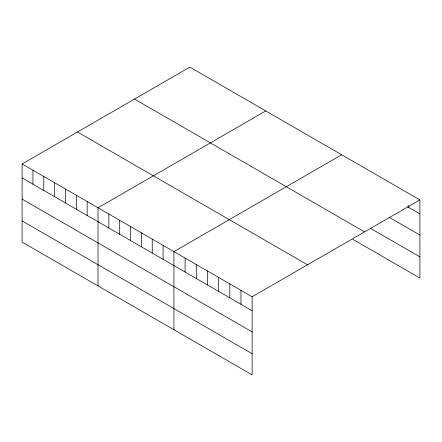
<?xml version="1.0" encoding="UTF-8"?>
<svg xmlns="http://www.w3.org/2000/svg" width="442" height="442" viewBox="0 0 442 442"><rect width="100%" height="100%" fill="white"/><g stroke="black" fill="none" stroke-linecap="round" stroke-linejoin="round"><path stroke-width="0.66" d="M22.1 163.96L252.144 296.77L252.144 374.893L22.1 242.083L22.1 163.96L189.856 67.107L419.9 199.917L419.9 278.04L352.86 239.337M265.769 110.931L98.014 207.784L98.014 285.908M341.688 154.761L173.927 251.614L173.927 329.738M252.144 296.77L419.9 199.917M407.552 206.762L419.9 213.889M389.319 217.403L419.9 235.061M370.501 228.354L419.9 256.874M134.495 99.063L364.539 231.879M77.46 131.998L307.505 264.808M22.1 177.933L252.144 310.743M22.1 199.099L252.144 331.914M22.1 220.912L252.144 353.727M408.728 205.447L408.728 207.442M240.967 290.322L240.967 304.295M229.796 283.869L229.796 297.842M218.624 277.421L218.624 291.394M207.447 270.968L207.447 284.941M196.276 264.515L196.276 278.493M185.104 258.067L185.104 272.04M163.081 245.354L163.081 259.327M152.236 239.094L152.236 253.067M141.396 232.829L141.396 246.807M130.55 226.569L130.55 240.542M119.705 220.309L119.705 234.282M108.859 214.05L108.859 228.022M87.168 201.524L87.168 215.497M76.322 195.265L76.322 209.237M65.477 189.005L65.477 202.977M54.637 182.739L54.637 196.718M43.791 176.48L43.791 190.452M32.946 170.22L32.946 184.192"/></g></svg>
